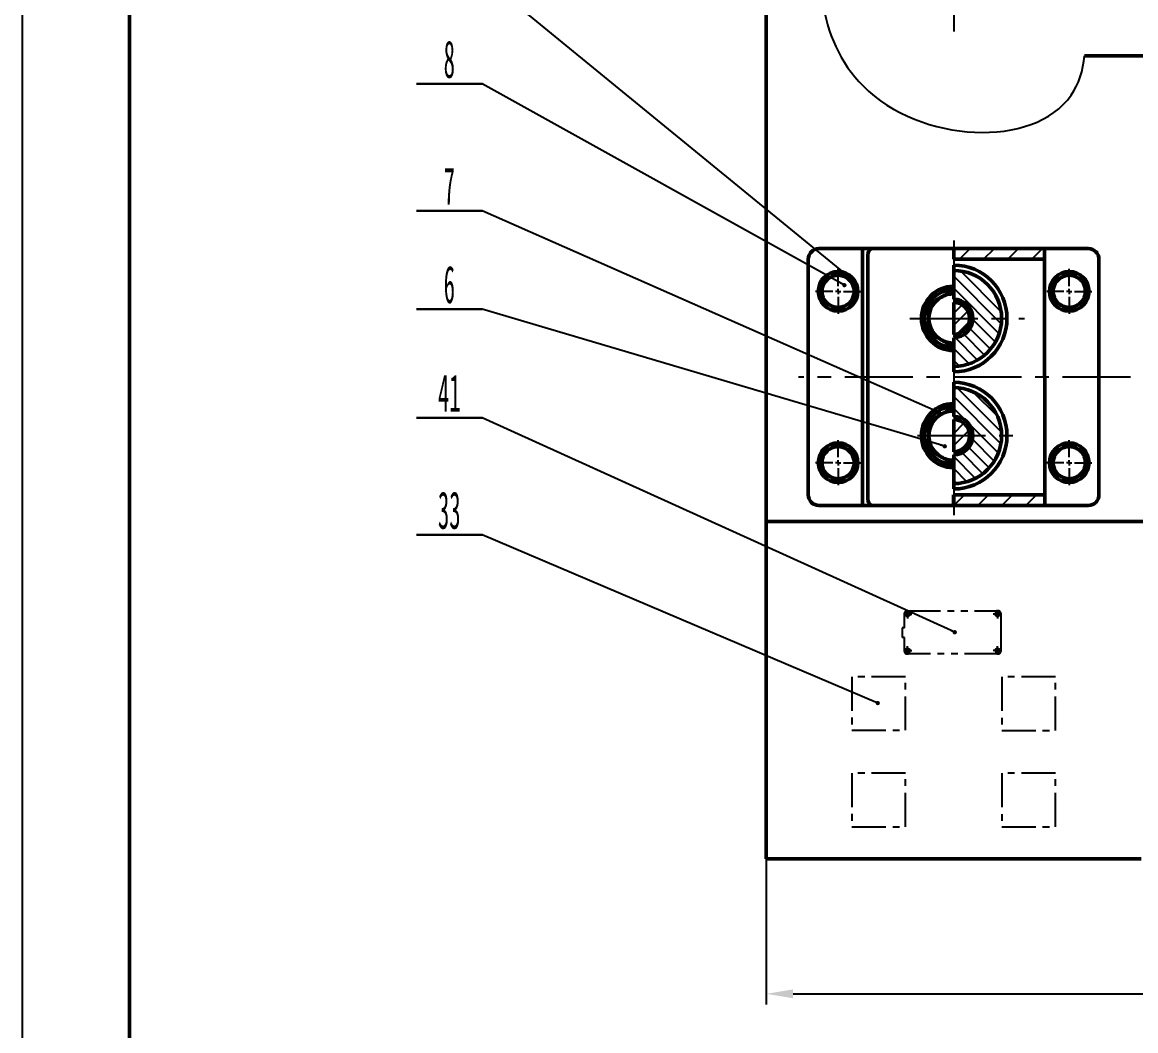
# Model space of a CAD drawing. Header units: millimetres. Extents: x 0 to 1189, y 0 to 841.
# Drawn here: x -0.1 to 207.9, y 183.6 to 371.9 of the extents above; entities that cross this region are included whole.
import ezdxf

# ---------------------------------------------------------------- set-up
doc = ezdxf.new("R2010")
doc.units = ezdxf.units.MM
doc.header["$PDSIZE"] = -1
doc.linetypes.add('CENTERX2', pattern=[20.32, 12.7, -2.54, 2.54, -2.54])
doc.linetypes.add('PHANTOM', pattern=[12.7, 6.35, -1.27, 1.27, -1.27, 1.27, -1.27])
for name, color, linetype in [('中心线', 1, 'CENTERX2'), ('剖面线', 6, 'Continuous'), ('双点划线', 2, 'PHANTOM'), ('尺寸线', 3, 'Continuous'), ('符号', 4, 'Continuous'), ('细实线', 7, 'Continuous')]:
    doc.layers.add(name, color=color, linetype=linetype)
doc.layers.add('粗实线', color=255, linetype='Continuous', lineweight=50)
doc.styles.add('SLDTEXTSTYLE5', font='TXT', dxfattribs={"width": 0.44421})
doc.dimstyles.new('SLDDIMSTYLE1', dxfattribs={"dimtxt": 0.18, "dimasz": 0.8, "dimexe": 0, "dimexo": 0.0625, "dimgap": 0, "dimtad": 0, "dimtih": 1, "dimtoh": 1, "dimdec": 0, "dimrnd": 1e-09, "dimzin": 0, "dimdsep": 46, "dimtxsty": 'Standard', "dimblk1": 'DOT', "dimblk2": 'DOT', "dimsah": 1, "dimcen": 0.09, "dimadec": 0, "dimazin": 0, "dimtfac": 0.8, "dimtdec": 0, "dimtofl": 0, "dimtmove": 0, "dimatfit": 3, "dimldrblk": 'DOT', "dimfxl": 0, "dimfrac": 2, "dimtolj": 1, "dimtzin": 0, "dimarcsym": 0})
doc.dimstyles.new('副本 ISO-25', dxfattribs={"dimscale": 2, "dimtxt": 2.5, "dimasz": 2.5, "dimexe": 1, "dimexo": 0, "dimtad": 1, "dimtoh": 1, "dimlfac": 5, "dimdsep": 46, "dimtxsty": 'Standard', "dimcen": 2.5, "dimclrd": 3, "dimclre": 3, "dimadec": 0, "dimazin": 0, "dimtfac": 1, "dimtmove": 0, "dimatfit": 3, "dimfxl": 0, "dimarcsym": 0})

# ---------------------------------------------------------------- blocks, each defined once
blk = doc.blocks.new('SW_NOTE_0_41')
at = {"layer": '符号', "color": 0}
for p, q in [((-12.24, 0), (0, 0)), ((0, 0), (-12.24, 0)), ((-12.24, 0), (0, 0)), ((0, 0), (-12.24, 0)), ((-12.24, 0), (0, 0)), ((0, 0), (-12.24, 0))]:
    blk.add_line(p, q, dxfattribs=at)
at = {"layer": '符号', "color": 0, "insert": (-6.12, 8.12), "char_height": 7, "attachment_point": 2, "style": 'SLDTEXTSTYLE5'}
blk.add_mtext('8', dxfattribs=at)
blk = doc.blocks.new('_Dot')
at = {"color": 0, "linetype": 'ByBlock', "lineweight": -2}
blk.add_line((-0.5, 0), (-1, 0), dxfattribs=at)
at = {"color": 0, "linetype": 'ByBlock', "const_width": 0.5}
blk.add_lwpolyline([(-0.25, 0, 1), (0.25, 0, 1)], format="xyb", close=True, dxfattribs=at)
blk = doc.blocks.new('SW_NOTE_0_43')
at = {"layer": '符号', "color": 0}
for p, q in [((-12.24, 0), (0, 0)), ((0, 0), (-12.24, 0)), ((-12.24, 0), (0, 0)), ((0, 0), (-12.24, 0)), ((-12.24, 0), (0, 0)), ((0, 0), (-12.24, 0))]:
    blk.add_line(p, q, dxfattribs=at)
at = {"layer": '符号', "color": 0, "insert": (-6.12, 8.12), "char_height": 7, "attachment_point": 2, "style": 'SLDTEXTSTYLE5'}
blk.add_mtext('7', dxfattribs=at)
blk = doc.blocks.new('SW_NOTE_0_44')
at = {"layer": '符号', "color": 0}
for p, q in [((-12.24, 0), (0, 0)), ((0, 0), (-12.24, 0)), ((-12.24, 0), (0, 0)), ((0, 0), (-12.24, 0)), ((-12.24, 0), (0, 0)), ((0, 0), (-12.24, 0))]:
    blk.add_line(p, q, dxfattribs=at)
at = {"layer": '符号', "color": 0, "insert": (-6.12, 8.12), "char_height": 7, "attachment_point": 2, "style": 'SLDTEXTSTYLE5'}
blk.add_mtext('6', dxfattribs=at)
blk = doc.blocks.new('SW_NOTE_0_45')
at = {"layer": '符号', "color": 0}
for p, q in [((-12.24, 0), (0, 0)), ((0, 0), (-12.24, 0)), ((-12.24, 0), (0, 0)), ((0, 0), (-12.24, 0)), ((-12.24, 0), (0, 0)), ((0, 0), (-12.24, 0))]:
    blk.add_line(p, q, dxfattribs=at)
at = {"layer": '符号', "color": 0, "insert": (-6.13, 8.12), "char_height": 7, "attachment_point": 2, "style": 'SLDTEXTSTYLE5'}
blk.add_mtext('33', dxfattribs=at)
blk = doc.blocks.new('SW_NOTE_0_46')
at = {"layer": '符号', "color": 0}
for p, q in [((-12.24, 0), (0, 0)), ((0, 0), (-12.24, 0)), ((-12.24, 0), (0, 0)), ((0, 0), (-12.24, 0)), ((-12.24, 0), (0, 0)), ((0, 0), (-12.24, 0))]:
    blk.add_line(p, q, dxfattribs=at)
at = {"layer": '符号', "color": 0, "insert": (-6.13, 8.12), "char_height": 7, "attachment_point": 2, "style": 'SLDTEXTSTYLE5'}
blk.add_mtext('41', dxfattribs=at)
blk = doc.blocks.new('SW_CENTERMARKSYMBOL_7')
at = {"layer": '中心线', "color": 0}
for p, q in [((0, 1), (0, 4.2)), ((-1, 0), (-4.2, 0)), ((0, 0), (-0.5, 0)), ((0, 0), (0, 0.5)), ((0, 0), (0, -0.5)), ((0, 0), (0.5, 0)), ((1, 0), (4.2, 0)), ((0, -1), (0, -4.2))]:
    blk.add_line(p, q, dxfattribs=at)
blk = doc.blocks.new('SW_CENTERMARKSYMBOL_10')
at = {"layer": '中心线', "color": 0}
for p, q in [((0, 1), (0, 4.2)), ((-1, 0), (-4.2, 0)), ((0, 0), (-0.5, 0)), ((0, 0), (0, 0.5)), ((0, 0), (0, -0.5)), ((0, 0), (0.5, 0)), ((1, 0), (4.2, 0)), ((0, -1), (0, -4.2))]:
    blk.add_line(p, q, dxfattribs=at)
blk = doc.blocks.new('SW_CENTERMARKSYMBOL_11')
at = {"layer": '中心线', "color": 0}
for p, q in [((0, 1), (0, 4.2)), ((-1, 0), (-4.2, 0)), ((0, 0), (-0.5, 0)), ((0, 0), (0, 0.5)), ((0, 0), (0, -0.5)), ((0, 0), (0.5, 0)), ((1, 0), (4.2, 0)), ((0, -1), (0, -4.2))]:
    blk.add_line(p, q, dxfattribs=at)
blk = doc.blocks.new('SW_CENTERMARKSYMBOL_12')
at = {"layer": '中心线', "color": 0}
for p, q in [((0, 1), (0, 4.2)), ((-1, 0), (-4.2, 0)), ((0, 0), (-0.5, 0)), ((0, 0), (0, 0.5)), ((0, 0), (0, -0.5)), ((0, 0), (0.5, 0)), ((1, 0), (4.2, 0)), ((0, -1), (0, -4.2))]:
    blk.add_line(p, q, dxfattribs=at)
blk = doc.blocks.new('SW_CENTERMARKSYMBOL_32')
at = {"layer": '中心线', "color": 0}
for p, q in [((-0.5, 0), (-0.8, 0)), ((0, 0), (-0.5, 0)), ((0, 0.5), (0, 0.8)), ((0, 0), (0, 0.5)), ((0, 0), (0, -0.5)), ((0, 0), (0.5, 0)), ((0.5, 0), (0.8, 0)), ((0, -0.5), (0, -0.8))]:
    blk.add_line(p, q, dxfattribs=at)
blk = doc.blocks.new('SW_CENTERMARKSYMBOL_34')
at = {"layer": '中心线', "color": 0}
for p, q in [((-0.5, 0), (-0.8, 0)), ((0, 0), (-0.5, 0)), ((0, 0.5), (0, 0.8)), ((0, 0), (0, 0.5)), ((0, 0), (0, -0.5)), ((0, 0), (0.5, 0)), ((0.5, 0), (0.8, 0)), ((0, -0.5), (0, -0.8))]:
    blk.add_line(p, q, dxfattribs=at)
blk = doc.blocks.new('SW_CENTERMARKSYMBOL_36')
at = {"layer": '中心线', "color": 0}
for p, q in [((-0.5, 0), (-0.8, 0)), ((0, 0), (-0.5, 0)), ((0, 0.5), (0, 0.8)), ((0, 0), (0, 0.5)), ((0, 0), (0, -0.5)), ((0, 0), (0.5, 0)), ((0.5, 0), (0.8, 0)), ((0, -0.5), (0, -0.8))]:
    blk.add_line(p, q, dxfattribs=at)
blk = doc.blocks.new('SW_CENTERMARKSYMBOL_38')
at = {"layer": '中心线', "color": 0}
for p, q in [((-0.5, 0), (-0.8, 0)), ((0, 0), (-0.5, 0)), ((0, 0.5), (0, 0.8)), ((0, 0), (0, 0.5)), ((0, 0), (0, -0.5)), ((0, 0), (0.5, 0)), ((0.5, 0), (0.8, 0)), ((0, -0.5), (0, -0.8))]:
    blk.add_line(p, q, dxfattribs=at)
blk = doc.blocks.new('*D162')
at = {"layer": 'Defpoints', "color": 0}
for p in [(598.9, 267.67), (138.9, 215.67), (598.9, 190.45)]:
    blk.add_point(p, dxfattribs=at)
at = {"layer": '尺寸线', "color": 3, "lineweight": -2}
for p, q in [((598.9, 267.67), (598.9, 188.45)), ((138.9, 215.67), (138.9, 188.45)), ((143.9, 190.45), (593.9, 190.45))]:
    blk.add_line(p, q, dxfattribs=at)
at = {"layer": '尺寸线', "color": 3}
for points in [[(143.9, 191.28), (143.9, 189.62), (138.9, 190.45)], [(593.9, 191.28), (593.9, 189.62), (598.9, 190.45)]]:
    blk.add_solid(points, dxfattribs=at)
at = {"layer": '尺寸线', "color": 0, "insert": (368.9, 194.2), "char_height": 5, "attachment_point": 5}
blk.add_mtext('2800', dxfattribs=at)

msp = doc.modelspace()

# ---------------------------------------------------------------- hatches: boundary and pattern name
at = {"layer": '剖面线'}
h = msp.add_hatch(dxfattribs=at)
h.set_pattern_fill('ANSI31', color=256)
h.paths.add_polyline_path([(190.8571, 329.6738), (188.9182, 329.6738), (173.9029, 329.6738), (173.9029, 327.6738), (190.8596, 327.6738)])
h = msp.add_hatch(dxfattribs=at)
h.set_pattern_fill('ANSI31', color=256, scale=0.5, angle=90)
h.paths.add_polyline_path([(173.9029, 325.5898), (173.9029, 320.2198, -0.99575907), (173.9029, 313.0198), (173.9029, 307.6498, 0.9982958)])
h.paths.add_polyline_path([(173.9029, 303.6978), (173.9029, 298.3278, -0.99575907), (173.9029, 291.1278), (173.9029, 285.7578, 0.9982958)])
h = msp.add_hatch(dxfattribs=at)
h.set_pattern_fill('ANSI31', color=256, scale=0.5)
h.paths.add_polyline_path([(173.9029, 297.7278), (173.9029, 291.7278, 0.99491303)])
h.paths.add_polyline_path([(173.9029, 319.6198), (173.9029, 313.6198, 0.99491303)])
h = msp.add_hatch(dxfattribs=at)
h.set_pattern_fill('ANSI31', color=256)
h.paths.add_polyline_path([(190.9157, 283.6955), (173.9029, 283.6738), (173.9029, 281.6738), (188.9182, 281.6738), (190.9183, 281.6738)])

# ---------------------------------------------------------------- linework, layer by layer
msp.add_open_spline([(149.557, 375.6738), (150.1276, 370.1635), (159.2336, 349.689), (193.2827, 348.1104), (198.0968, 362.9274), (198.35, 365.6738)], degree=3, knots=[0.39264045, 0.39264045, 0.39264045, 0.39264045, 0.509681418, 0.803556121, 0.864491743, 0.864491743, 0.864491743, 0.864491743])
at = {"layer": '中心线'}
for p, q in [((173.9029, 400.1336), (173.9029, 370.2175)), ((173.9029, 331.1822), (173.9029, 279.8803)), ((173.8876, 323.1198), (173.8957, 326.5898)), ((165.7297, 316.6198), (187.1506, 316.6198)), ((173.8876, 306.6498), (173.8876, 310.1198)), ((206.9071, 305.6738), (144.9504, 305.6738)), ((167.1599, 294.7278), (184.9789, 294.7278)), ((173.8876, 288.2278), (173.8876, 284.7578)), ((173.8876, 283.6738), (173.8876, 281.6738))]:
    msp.add_line(p, q, dxfattribs=at)
at = {"layer": '双点划线'}
for p, q in [((164.7029, 258.7938), (164.7029, 261.5738)), ((165.1029, 261.9738), (182.3029, 261.9738)), ((182.7029, 261.5738), (182.7029, 260.153)), ((182.7029, 260.153), (182.7029, 254.3738)), ((164.3029, 258.7938), (164.3029, 256.9938)), ((164.7029, 258.7938), (164.3029, 258.7938)), ((164.7029, 256.9938), (164.3029, 256.9938)), ((164.7029, 254.3738), (164.7029, 256.9938)), ((182.3029, 253.9738), (165.1029, 253.9738)), ((164.9029, 249.6738), (154.9029, 249.6738)), ((154.9029, 249.6738), (154.9029, 239.6738)), ((164.9029, 239.6738), (164.9029, 249.6738)), ((182.9029, 249.6583), (182.9029, 239.6583)), ((192.9029, 249.6583), (182.9029, 249.6583)), ((192.9029, 239.6583), (192.9029, 249.6583)), ((154.9029, 239.6738), (164.9029, 239.6738)), ((182.9029, 239.6583), (192.9029, 239.6583)), ((154.9029, 231.6738), (154.9029, 221.6738)), ((164.9029, 231.6738), (154.9029, 231.6738)), ((164.9029, 221.6738), (164.9029, 231.6738)), ((192.9029, 231.6583), (182.9029, 231.6583)), ((182.9029, 231.6583), (182.9029, 221.6583)), ((192.9029, 221.6583), (192.9029, 231.6583)), ((154.9029, 221.6738), (164.9029, 221.6738)), ((182.9029, 221.6583), (192.9029, 221.6583))]:
    msp.add_line(p, q, dxfattribs=at)
for centre, start, end in [((165.1029, 261.5738), 90, 180), ((182.3029, 261.5738), 0, 90), ((165.1029, 254.3738), 180, 270), ((182.3029, 254.3738), 270, 0)]:
    msp.add_arc(centre, 0.4, start, end, dxfattribs=at)
at = {"layer": '粗实线'}
for p, q in [((19.9495, 820.9821), (19.9495, 19.9821)), ((138.9029, 375.6738), (138.9029, 278.6738)), ((198.35, 365.6738), (233.0105, 365.6738)), ((156.8876, 329.6738), (148.7459, 329.6738)), ((156.8876, 281.6738), (156.8876, 329.6738)), ((156.8876, 329.6738), (158.8876, 329.6738)), ((157.8876, 328.6738), (157.8876, 282.6738)), ((188.9182, 329.6738), (158.8876, 329.6738)), ((173.9029, 329.6738), (173.9029, 327.6738)), ((188.9182, 329.6738), (190.9182, 329.6738)), ((190.9182, 281.6955), (190.857, 329.6955)), ((199.0294, 329.6738), (190.9182, 329.6738)), ((146.7459, 283.6738), (146.7459, 327.6738)), ((173.9029, 327.6738), (190.8596, 327.6738)), ((173.9029, 326.5898), (173.9029, 320.2198)), ((201.0294, 327.6738), (201.0294, 283.6738)), ((173.9029, 319.6198), (173.9029, 313.6198)), ((173.9029, 313.0198), (173.9029, 306.6498)), ((173.9029, 304.6978), (173.9029, 298.3278)), ((173.9029, 297.7278), (173.9029, 291.7278)), ((173.9029, 291.1278), (173.9029, 284.7578)), ((173.8876, 283.6738), (190.9157, 283.6955)), ((173.8876, 281.6738), (173.8876, 283.6738)), ((173.9029, 283.6738), (173.9029, 281.6738)), ((148.7459, 281.6738), (156.8876, 281.6738)), ((158.8876, 281.6738), (156.8876, 281.6738)), ((158.8876, 281.6738), (188.9182, 281.6738)), ((190.9182, 281.6738), (188.9182, 281.6738)), ((190.9182, 281.6738), (199.0294, 281.6738)), ((228.9029, 278.6738), (138.9029, 278.6738)), ((138.9029, 278.6738), (138.9029, 215.6738)), ((138.9029, 215.6738), (208.9029, 215.6738))]:
    msp.add_line(p, q, dxfattribs=at)
for centre, radius in [((152.3168, 321.6738), 3.7), ((195.4891, 321.6738), 3.7), ((152.3168, 289.6738), 3.7), ((195.4891, 289.6738), 3.7), ((165.3029, 261.3738), 0.3), ((182.1029, 261.3738), 0.3), ((165.3029, 254.5738), 0.3), ((182.1029, 254.5738), 0.3)]:
    msp.add_circle(centre, radius, dxfattribs=at)
for centre, radius, start, end in [((148.7459, 327.6738), 2, 90, 180), ((158.8876, 328.6738), 1, 90, 180), ((199.0294, 327.6738), 2, 0, 90), ((173.8876, 316.6198), 9.97, 270, 89.953449), ((152.3168, 321.6738), 3, 60, 120), ((173.8876, 316.6198), 8.97, 270, 89.96317), ((195.4891, 321.6738), 3, 60, 120), ((152.3168, 321.6738), 3, 120, 180), ((152.3168, 321.6738), 3, 0, 60), ((173.8876, 316.6198), 6, 90, 270), ((195.4891, 321.6738), 3, 120, 180), ((195.4891, 321.6738), 3, 0, 60), ((152.3168, 321.6738), 3, 180, 240), ((152.3168, 321.6738), 3, 300, 0), ((173.8876, 316.6198), 5.4, 90, 270), ((173.8876, 316.6198), 4.6, 120, 180), ((173.8876, 316.6198), 4.6, 90, 120), ((195.4891, 321.6738), 3, 180, 240), ((195.4891, 321.6738), 3, 300, 0), ((152.3168, 321.6738), 3, 240, 300), ((173.8876, 316.6198), 3.6, 270, 90), ((173.8876, 316.6198), 3, 270, 90), ((195.4891, 321.6738), 3, 240, 300), ((173.8876, 316.6198), 4.6, 180, 240), ((173.8876, 316.6198), 4.6, 240, 270), ((173.8876, 294.7278), 9.97, 270, 89.953449), ((173.8876, 294.7278), 8.97, 270, 89.96317), ((173.8876, 294.7278), 6, 90, 270), ((173.8876, 294.7278), 5.4, 90, 270), ((173.8876, 294.7278), 4.6, 120, 180), ((173.8876, 294.7278), 4.6, 90, 120), ((173.8876, 294.7278), 3.6, 270, 90), ((173.8876, 294.7278), 3, 270, 90), ((173.8876, 294.7278), 4.6, 180, 240), ((152.3168, 289.6738), 3, 120, 180), ((152.3168, 289.6738), 3, 60, 120), ((152.3168, 289.6738), 3, 0, 60), ((195.4891, 289.6738), 3, 120, 180), ((195.4891, 289.6738), 3, 60, 120), ((195.4891, 289.6738), 3, 0, 60), ((152.3168, 289.6738), 3, 180, 240), ((152.3168, 289.6738), 3, 300, 0), ((173.8876, 294.7278), 4.6, 240, 270), ((195.4891, 289.6738), 3, 180, 240), ((195.4891, 289.6738), 3, 300, 0), ((152.3168, 289.6738), 3, 240, 300), ((195.4891, 289.6738), 3, 240, 300), ((148.7459, 283.6738), 2, 180, 270), ((199.0294, 283.6738), 2, 270, 0), ((158.8876, 282.6738), 1, 180, 270)]:
    msp.add_arc(centre, radius, start, end, dxfattribs=at)
for points, knots in [([(152.3168, 325.1379), (152.0732, 324.9973), (151.5815, 324.7134), (151.0732, 324.4199), (150.8168, 324.2719)], [0, 0, 0, 0, 0.49545796, 1, 1, 1, 1]), ([(153.8168, 324.2719), (153.6204, 324.3853), (153.2247, 324.6137), (152.7247, 324.9024), (152.4247, 325.0756), (152.3168, 325.1379)], [0, 0, 0, 0, 0.38687002, 0.77945855, 1, 1, 1, 1]), ([(195.4891, 325.1379), (195.3812, 325.0756), (195.0838, 324.9039), (194.5839, 324.6153), (194.1882, 324.3869), (193.9891, 324.2719)], [0, 0, 0, 0, 0.22054197, 0.60774305, 1, 1, 1, 1]), ([(196.9891, 324.2719), (196.9535, 324.2924), (196.6843, 324.4479), (196.1766, 324.741), (195.7197, 325.0048), (195.4891, 325.1379)], [0, 0, 0, 0, 0.07010368, 0.53079148, 1, 1, 1, 1]), ([(150.8168, 324.2719), (150.7812, 324.2514), (150.512, 324.0959), (150.0043, 323.8028), (149.5473, 323.539), (149.3168, 323.4059)], [0, 0, 0, 0, 0.07010368, 0.53079148, 1, 1, 1, 1]), ([(149.3168, 323.4059), (149.3168, 323.1246), (149.3168, 322.5568), (149.3168, 321.9699), (149.3168, 321.6738)], [0, 0, 0, 0, 0.49545796, 1, 1, 1, 1]), ([(155.3168, 323.4059), (155.131, 323.5131), (154.7578, 323.7286), (154.2536, 324.0197), (153.9382, 324.2018), (153.8168, 324.2719)], [0, 0, 0, 0, 0.37855597, 0.76064256, 1, 1, 1, 1]), ([(155.3168, 321.6738), (155.3168, 321.7149), (155.3168, 322.0258), (155.3168, 322.612), (155.3168, 323.1396), (155.3168, 323.4059)], [0, 0, 0, 0, 0.07010368, 0.53079148, 1, 1, 1, 1]), ([(193.9891, 324.2719), (193.8676, 324.2018), (193.5542, 324.0208), (193.0501, 323.7297), (192.6768, 323.5142), (192.4891, 323.4059)], [0, 0, 0, 0, 0.23935703, 0.61757863, 1, 1, 1, 1]), ([(192.4891, 323.4059), (192.4891, 323.1246), (192.4891, 322.5568), (192.4891, 321.9699), (192.4891, 321.6738)], [0, 0, 0, 0, 0.495457963, 1, 1, 1, 1]), ([(198.4891, 323.4059), (198.2455, 323.5465), (197.7538, 323.8304), (197.2455, 324.1238), (196.9891, 324.2719)], [0, 0, 0, 0, 0.49545796, 1, 1, 1, 1]), ([(198.4891, 321.6738), (198.4891, 321.7149), (198.4891, 322.0258), (198.4891, 322.612), (198.4891, 323.1396), (198.4891, 323.4059)], [0, 0, 0, 0, 0.07010368, 0.53079148, 1, 1, 1, 1]), ([(149.3168, 321.6738), (149.3168, 321.6327), (149.3168, 321.3218), (149.3168, 320.7356), (149.3168, 320.208), (149.3168, 319.9418)], [0, 0, 0, 0, 0.070103676, 0.530791476, 1, 1, 1, 1]), ([(155.3168, 319.9418), (155.3168, 320.2231), (155.3168, 320.7908), (155.3168, 321.3777), (155.3168, 321.6738)], [0, 0, 0, 0, 0.49545796, 1, 1, 1, 1]), ([(171.5876, 320.6035), (171.5331, 320.572), (171.1202, 320.3337), (170.3418, 319.8843), (169.6412, 319.4797), (169.2876, 319.2756)], [0, 0, 0, 0, 0.0701108, 0.53079515, 1, 1, 1, 1]), ([(173.8876, 321.9314), (173.5141, 321.7158), (172.7602, 321.2805), (171.9809, 320.8305), (171.5876, 320.6035)], [0, 0, 0, 0, 0.49545796, 1, 1, 1, 1]), ([(192.4891, 321.6738), (192.4891, 321.6327), (192.4891, 321.3218), (192.4891, 320.7356), (192.4891, 320.208), (192.4891, 319.9418)], [0, 0, 0, 0, 0.07010368, 0.53079148, 1, 1, 1, 1]), ([(198.4891, 319.9418), (198.4891, 320.2231), (198.4891, 320.7908), (198.4891, 321.3777), (198.4891, 321.6738)], [0, 0, 0, 0, 0.49545796, 1, 1, 1, 1]), ([(149.3168, 319.9418), (149.4247, 319.8795), (149.7221, 319.7078), (150.222, 319.4191), (150.6177, 319.1907), (150.8168, 319.0757)], [0, 0, 0, 0, 0.22054197, 0.60774305, 1, 1, 1, 1]), ([(150.8168, 319.0757), (150.9382, 319.0056), (151.2517, 318.8247), (151.7558, 318.5336), (152.1291, 318.3181), (152.3168, 318.2097)], [0, 0, 0, 0, 0.23935703, 0.61757863, 1, 1, 1, 1]), ([(152.3168, 318.2097), (152.5604, 318.3504), (153.0521, 318.6342), (153.5603, 318.9277), (153.8168, 319.0757)], [0, 0, 0, 0, 0.49545796, 1, 1, 1, 1]), ([(153.8168, 319.0757), (153.8523, 319.0963), (154.1216, 319.2517), (154.6293, 319.5448), (155.0862, 319.8086), (155.3168, 319.9418)], [0, 0, 0, 0, 0.07010368, 0.53079148, 1, 1, 1, 1]), ([(169.2876, 319.2756), (169.2876, 318.9511), (169.2876, 318.299), (169.2876, 317.4068), (169.2876, 316.8439), (169.2876, 316.6198)], [0, 0, 0, 0, 0.3735977, 0.75056779, 1, 1, 1, 1]), ([(192.4891, 319.9418), (192.7327, 319.8011), (193.2244, 319.5172), (193.7327, 319.2238), (193.9891, 319.0757)], [0, 0, 0, 0, 0.49545796, 1, 1, 1, 1]), ([(193.9891, 319.0757), (194.0247, 319.0552), (194.2939, 318.8997), (194.8016, 318.6066), (195.2585, 318.3428), (195.4891, 318.2097)], [0, 0, 0, 0, 0.07010368, 0.53079148, 1, 1, 1, 1]), ([(195.4891, 318.2097), (195.6749, 318.317), (196.0481, 318.5325), (196.5523, 318.8235), (196.8676, 319.0056), (196.9891, 319.0757)], [0, 0, 0, 0, 0.37855597, 0.76064256, 1, 1, 1, 1]), ([(196.9891, 319.0757), (197.1855, 319.1891), (197.5812, 319.4176), (198.0811, 319.7062), (198.3812, 319.8795), (198.4891, 319.9418)], [0, 0, 0, 0, 0.38687002, 0.77945855, 1, 1, 1, 1]), ([(169.2876, 316.6198), (169.2876, 316.2777), (169.2876, 315.5886), (169.2876, 314.7029), (169.2876, 314.1662), (169.2876, 313.964)], [0, 0, 0, 0, 0.38061086, 0.76669137, 1, 1, 1, 1]), ([(169.2876, 313.964), (169.6612, 313.7483), (170.4151, 313.3131), (171.1944, 312.8631), (171.5876, 312.6361)], [0, 0, 0, 0, 0.49545796, 1, 1, 1, 1]), ([(171.5876, 312.6361), (171.6422, 312.6046), (172.055, 312.3662), (172.8334, 311.9168), (173.5341, 311.5123), (173.8876, 311.3082)], [0, 0, 0, 0, 0.0701108, 0.53079515, 1, 1, 1, 1]), ([(173.8876, 300.0394), (173.7125, 299.9383), (173.2516, 299.6722), (172.4847, 299.2294), (171.8879, 298.8849), (171.5876, 298.7115)], [0, 0, 0, 0, 0.23330913, 0.61422799, 1, 1, 1, 1]), ([(171.5876, 298.7115), (171.3935, 298.5995), (170.909, 298.3197), (170.1363, 297.8736), (169.5715, 297.5475), (169.2876, 297.3836)], [0, 0, 0, 0, 0.24943181, 0.62271253, 1, 1, 1, 1]), ([(169.2876, 297.3836), (169.2876, 296.9523), (169.2876, 296.0818), (169.2876, 295.1819), (169.2876, 294.7278)], [0, 0, 0, 0, 0.495457963, 1, 1, 1, 1]), ([(169.2876, 294.7278), (169.2876, 294.6648), (169.2876, 294.1881), (169.2876, 293.2893), (169.2876, 292.4802), (169.2876, 292.072)], [0, 0, 0, 0, 0.0701108, 0.53079515, 1, 1, 1, 1]), ([(150.8168, 292.2719), (150.7812, 292.2514), (150.512, 292.0959), (150.0043, 291.8028), (149.5473, 291.539), (149.3168, 291.4059)], [0, 0, 0, 0, 0.07010368, 0.53079148, 1, 1, 1, 1]), ([(149.3168, 291.4059), (149.3168, 291.1246), (149.3168, 290.5568), (149.3168, 289.9699), (149.3168, 289.6738)], [0, 0, 0, 0, 0.49545796, 1, 1, 1, 1]), ([(152.3168, 293.1379), (152.0732, 292.9973), (151.5815, 292.7134), (151.0732, 292.4199), (150.8168, 292.2719)], [0, 0, 0, 0, 0.49545796, 1, 1, 1, 1]), ([(153.8168, 292.2719), (153.6204, 292.3853), (153.2247, 292.6137), (152.7247, 292.9024), (152.4247, 293.0756), (152.3168, 293.1379)], [0, 0, 0, 0, 0.38687002, 0.77945855, 1, 1, 1, 1]), ([(155.3168, 291.4059), (155.131, 291.5131), (154.7578, 291.7286), (154.2536, 292.0197), (153.9382, 292.2018), (153.8168, 292.2719)], [0, 0, 0, 0, 0.37855597, 0.76064256, 1, 1, 1, 1]), ([(155.3168, 289.6738), (155.3168, 289.7149), (155.3168, 290.0258), (155.3168, 290.612), (155.3168, 291.1396), (155.3168, 291.4059)], [0, 0, 0, 0, 0.07010368, 0.53079148, 1, 1, 1, 1]), ([(169.2876, 292.072), (169.6612, 291.8563), (170.4151, 291.4211), (171.1944, 290.9711), (171.5876, 290.7441)], [0, 0, 0, 0, 0.49545796, 1, 1, 1, 1]), ([(193.9891, 292.2719), (193.8676, 292.2018), (193.5542, 292.0208), (193.0501, 291.7297), (192.6768, 291.5142), (192.4891, 291.4059)], [0, 0, 0, 0, 0.23935703, 0.61757863, 1, 1, 1, 1]), ([(192.4891, 291.4059), (192.4891, 291.1246), (192.4891, 290.5568), (192.4891, 289.9699), (192.4891, 289.6738)], [0, 0, 0, 0, 0.49545796, 1, 1, 1, 1]), ([(195.4891, 293.1379), (195.3812, 293.0756), (195.0838, 292.9039), (194.5839, 292.6153), (194.1882, 292.3869), (193.9891, 292.2719)], [0, 0, 0, 0, 0.22054197, 0.60774305, 1, 1, 1, 1]), ([(196.9891, 292.2719), (196.9535, 292.2924), (196.6843, 292.4479), (196.1766, 292.741), (195.7197, 293.0048), (195.4891, 293.1379)], [0, 0, 0, 0, 0.07010368, 0.53079148, 1, 1, 1, 1]), ([(198.4891, 291.4059), (198.2455, 291.5465), (197.7538, 291.8304), (197.2455, 292.1238), (196.9891, 292.2719)], [0, 0, 0, 0, 0.49545796, 1, 1, 1, 1]), ([(198.4891, 289.6738), (198.4891, 289.7149), (198.4891, 290.0258), (198.4891, 290.612), (198.4891, 291.1396), (198.4891, 291.4059)], [0, 0, 0, 0, 0.07010368, 0.53079148, 1, 1, 1, 1]), ([(149.3168, 289.6738), (149.3168, 289.6327), (149.3168, 289.3218), (149.3168, 288.7356), (149.3168, 288.208), (149.3168, 287.9418)], [0, 0, 0, 0, 0.07010368, 0.53079148, 1, 1, 1, 1]), ([(155.3168, 287.9418), (155.3168, 288.2231), (155.3168, 288.7908), (155.3168, 289.3777), (155.3168, 289.6738)], [0, 0, 0, 0, 0.49545796, 1, 1, 1, 1]), ([(171.5876, 290.7441), (171.6422, 290.7126), (172.055, 290.4742), (172.8334, 290.0248), (173.5341, 289.6203), (173.8876, 289.4162)], [0, 0, 0, 0, 0.070110795, 0.530795149, 1, 1, 1, 1]), ([(192.4891, 289.6738), (192.4891, 289.6327), (192.4891, 289.3218), (192.4891, 288.7356), (192.4891, 288.208), (192.4891, 287.9418)], [0, 0, 0, 0, 0.07010368, 0.53079148, 1, 1, 1, 1]), ([(198.4891, 287.9418), (198.4891, 288.2231), (198.4891, 288.7908), (198.4891, 289.3777), (198.4891, 289.6738)], [0, 0, 0, 0, 0.49545796, 1, 1, 1, 1]), ([(149.3168, 287.9418), (149.4247, 287.8795), (149.7221, 287.7078), (150.222, 287.4191), (150.6177, 287.1907), (150.8168, 287.0757)], [0, 0, 0, 0, 0.22054197, 0.60774305, 1, 1, 1, 1]), ([(150.8168, 287.0757), (150.9382, 287.0056), (151.2517, 286.8247), (151.7558, 286.5336), (152.1291, 286.3181), (152.3168, 286.2097)], [0, 0, 0, 0, 0.23935703, 0.61757863, 1, 1, 1, 1]), ([(152.3168, 286.2097), (152.5604, 286.3504), (153.0521, 286.6342), (153.5603, 286.9277), (153.8168, 287.0757)], [0, 0, 0, 0, 0.49545796, 1, 1, 1, 1]), ([(153.8168, 287.0757), (153.8523, 287.0963), (154.1216, 287.2517), (154.6293, 287.5448), (155.0862, 287.8086), (155.3168, 287.9418)], [0, 0, 0, 0, 0.07010368, 0.53079148, 1, 1, 1, 1]), ([(192.4891, 287.9418), (192.7327, 287.8011), (193.2244, 287.5172), (193.7327, 287.2238), (193.9891, 287.0757)], [0, 0, 0, 0, 0.49545796, 1, 1, 1, 1]), ([(193.9891, 287.0757), (194.0247, 287.0552), (194.2939, 286.8997), (194.8016, 286.6066), (195.2585, 286.3428), (195.4891, 286.2097)], [0, 0, 0, 0, 0.07010368, 0.53079148, 1, 1, 1, 1]), ([(195.4891, 286.2097), (195.6749, 286.317), (196.0481, 286.5325), (196.5523, 286.8235), (196.8676, 287.0056), (196.9891, 287.0757)], [0, 0, 0, 0, 0.37855597, 0.76064256, 1, 1, 1, 1]), ([(196.9891, 287.0757), (197.1855, 287.1891), (197.5812, 287.4176), (198.0811, 287.7062), (198.3812, 287.8795), (198.4891, 287.9418)], [0, 0, 0, 0, 0.38687002, 0.77945855, 1, 1, 1, 1])]:
    msp.add_open_spline(points, degree=3, knots=knots, dxfattribs=at)
at = {"layer": '细实线'}
msp.add_line((-0.0505, 840.9821), (-0.0505, -0.0179), dxfattribs=at)

# ---------------------------------------------------------------- block references
at = {"layer": '中心线'}
for name, p in [('SW_CENTERMARKSYMBOL_7', (152.3168, 321.6738)), ('SW_CENTERMARKSYMBOL_12', (195.4891, 321.6738)), ('SW_CENTERMARKSYMBOL_10', (152.3168, 289.6738)), ('SW_CENTERMARKSYMBOL_11', (195.4891, 289.6738)), ('SW_CENTERMARKSYMBOL_34', (165.3029, 261.3738)), ('SW_CENTERMARKSYMBOL_36', (182.1029, 261.3738)), ('SW_CENTERMARKSYMBOL_32', (165.3029, 254.5738)), ('SW_CENTERMARKSYMBOL_38', (182.1029, 254.5738))]:
    msp.add_blockref(name, p, dxfattribs=at)
at = {"layer": '符号'}
for name, p in [('SW_NOTE_0_41', (85.8277, 360.4263)), ('SW_NOTE_0_43', (85.8277, 336.7301)), ('SW_NOTE_0_44', (85.8277, 318.3628)), ('SW_NOTE_0_46', (85.8277, 298.068)), ('SW_NOTE_0_45', (85.8277, 276.1859))]:
    msp.add_blockref(name, p, dxfattribs=at)

# ---------------------------------------------------------------- dimensions: what is measured, and where the dimension line sits
at = {"layer": '尺寸线'}
dim = msp.add_linear_dim(base=(598.9029, 190.4494), p1=(138.9029, 215.6738), p2=(598.9029, 267.6738), text='2800', dimstyle='副本 ISO-25', dxfattribs=at)
dim.commit()
dim.dimension.update_dxf_attribs({"geometry": '*D162', "text_midpoint": (368.9029, 194.1994)})

# ---------------------------------------------------------------- leaders
at = {"layer": '符号'}
for points in [[(257.6077, 350.4784), (149.4331, 502.6031)], [(154.1045, 324.6698), (85.8277, 380.4943)], [(153.4933, 322.8362), (85.8277, 360.4263)], [(171.1737, 299.0583), (85.8277, 336.7301)], [(172.234, 292.7341), (85.8277, 318.3628)], [(174.1046, 257.9954), (85.8277, 298.068)], [(159.7196, 244.7705), (85.8277, 276.1859)]]:
    msp.add_leader(points, dimstyle='SLDDIMSTYLE1', dxfattribs=at)

doc.saveas('drawing.dxf')
